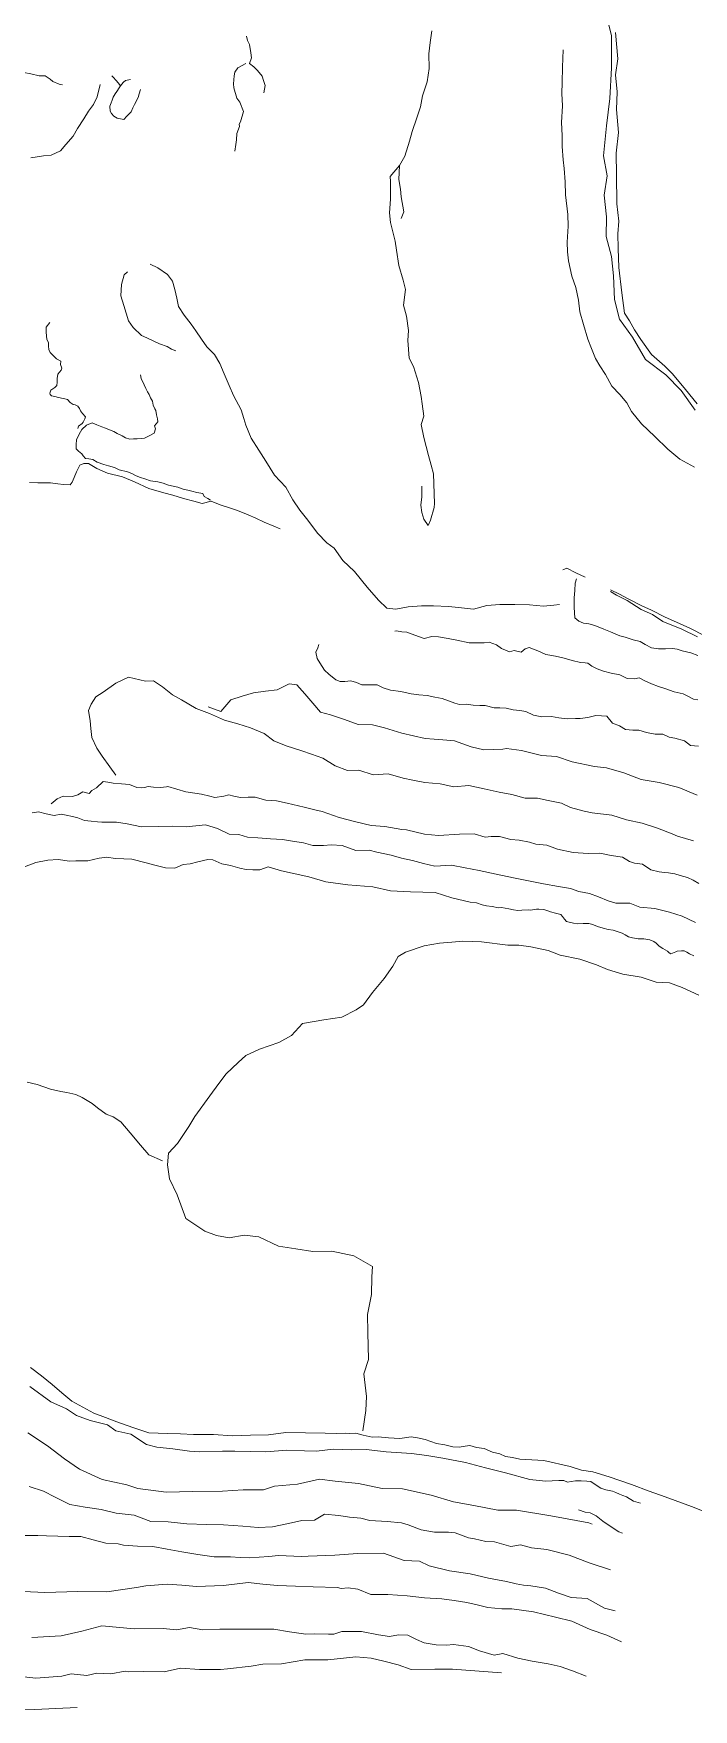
# Model space of a CAD drawing. Extents: x 683321 to 688873, y 7661944 to 7668387.
# Drawn here: x 686492.7 to 686686.6, y 7667450.1 to 7667942.6 of the extents above; entities that cross this region are included whole.
import ezdxf

# ---------------------------------------------------------------- set-up
doc = ezdxf.new("R2010")
doc.units = 0
doc.header["$MEASUREMENT"] = 0
doc.layers.add('01 CRESTA_Line', color=3, linetype='Continuous', lineweight=20)

msp = doc.modelspace()

# ---------------------------------------------------------------- linework, layer by layer
at = {"layer": '01 CRESTA_Line'}
for points in [[(686659.86, 7667952.42, 4320.82), (686662.44, 7667942.03, 4320.72), (686662.53, 7667932.45, 4319.88), (686662.04, 7667923.52, 4320.26), (686661.02, 7667915.43, 4320.31), (686660.11, 7667906.66, 4320.03), (686661.24, 7667900.76, 4319.93), (686660.29, 7667895.04, 4319.74), (686661.06, 7667888.67, 4319.66), (686660.89, 7667882.89, 4319.41), (686662.48, 7667877.09, 4319.04), (686663.04, 7667871.39, 4319.17), (686663.41, 7667864.37, 4319.17), (686664.86, 7667858.66, 4319.32), (686668.64, 7667853.36, 4319.83), (686672.47, 7667846.83, 4320.69), (686678.47, 7667842.25, 4319.86), (686682.92, 7667837.72, 4319.96), (686687.04, 7667831.91, 4319.35)], [(686560.37, 7667925.11, 4286.36), (686560.74, 7667927.26, 4286.46), (686560.31, 7667928.76, 4286.45), (686559.84, 7667930.03, 4286.78), (686558.54, 7667931.72, 4287.77), (686557.42, 7667932.74, 4288.38), (686556.15, 7667933.78, 4289.21), (686556.71, 7667935.42, 4289.58), (686556.55, 7667936.87, 4290.06), (686556.18, 7667939.32, 4290.16), (686555.53, 7667940.56, 4290.36), (686555.31, 7667941.79, 4290.46)], [(686609.76, 7667943.37, 4313.32), (686609.19, 7667939.92, 4312.73), (686608.88, 7667936.61, 4312.64), (686608.98, 7667932.31, 4312.11), (686608.38, 7667928.35, 4311.65), (686607, 7667924.27, 4311.65), (686606.37, 7667921.02, 4311.26), (686605.35, 7667917.78, 4311.24), (686603.95, 7667913.75, 4310.82), (686603.13, 7667910.95, 4310.66), (686601.77, 7667906.56, 4310.44), (686600.17, 7667903.8, 4310.44), (686597.51, 7667900.58, 4310.05), (686597.57, 7667899.06, 4310.25), (686597.53, 7667893.85, 4309.37), (686597.25, 7667889.86, 4309.07), (686597.57, 7667887.09, 4308.73), (686598.92, 7667881.54, 4308.36), (686599.32, 7667878.92, 4308.3), (686600.06, 7667874.38, 4307.53), (686601.25, 7667870.07, 4307.96), (686601.98, 7667867.39, 4307.44), (686601.37, 7667862.73, 4306.81), (686602.32, 7667859.53, 4307.08), (686602.82, 7667855.34, 4306.51), (686602.7, 7667852.34, 4305.98), (686603.02, 7667847.16, 4306.02), (686604.3, 7667844.71, 4306.75), (686605.77, 7667840.04, 4305.99), (686606.55, 7667835.89, 4305.37), (686606.85, 7667833.74, 4305.28), (686607.38, 7667830.14, 4304.53), (686606.62, 7667827.7, 4303.84), (686607.4, 7667823.84, 4303.79), (686608.09, 7667821.22, 4303.21), (686608.77, 7667818.62, 4302.95), (686609.52, 7667815.79, 4302.61), (686610.22, 7667813.24, 4302.45), (686610.45, 7667804.5, 4301.33), (686610.44, 7667803.3, 4301.21), (686609.32, 7667799.63, 4300.81), (686608.61, 7667797.97, 4300.49), (686607.39, 7667799.91, 4299.73), (686606.79, 7667801.82, 4299.93), (686606.5, 7667804, 4300.02), (686606.8, 7667806.42, 4300.13), (686606.79, 7667809.58, 4300.33)], [(686663.7, 7667942.83, 4322.5), (686664.31, 7667935.14, 4322.48), (686663.68, 7667930.4, 4322.46), (686664.12, 7667925.4, 4322.45), (686664, 7667920.26, 4322.44), (686664.55, 7667913.52, 4322.43), (686663.83, 7667907.37, 4322.42), (686664, 7667901.02, 4322.41), (686664.03, 7667892.52, 4322.4), (686664.68, 7667887.39, 4322.4), (686664.39, 7667883.7, 4322.39), (686664.44, 7667879.38, 4322.38), (686664.68, 7667873.79, 4322.38), (686665.54, 7667866.39, 4322.37), (686666.35, 7667860.36, 4322.36), (686667.74, 7667858.16, 4321.16), (686669.24, 7667855.46, 4321.46), (686671.11, 7667852.67, 4321.8), (686674.27, 7667848.27, 4322.35), (686678.12, 7667844.82, 4321.78), (686680.43, 7667842.62, 4321.72), (686684.27, 7667837.94, 4321.77), (686687.65, 7667833.79, 4321.37)], [(686648.26, 7667937.75, 4310.74), (686648.12, 7667932.65, 4310.47), (686648.04, 7667928.22, 4310.21), (686647.87, 7667924.98, 4310.02), (686648.08, 7667921.28, 4309.97), (686647.82, 7667916.4, 4309.9), (686648.04, 7667912.65, 4309.8), (686647.95, 7667909.36, 4309.72), (686648.3, 7667905.48, 4309.61), (686648.56, 7667902.92, 4309.54), (686648.92, 7667899.04, 4309.43), (686648.99, 7667895.19, 4309.34), (686649.63, 7667889.44, 4309.2), (686649.8, 7667885.99, 4309.17), (686649.48, 7667881.25, 4309.13), (686649.58, 7667878.42, 4309.15), (686649.85, 7667875.74, 4309.17), (686650.84, 7667871.31, 4309.22), (686652.03, 7667867.91, 4309.26), (686652.81, 7667864.24, 4309.33), (686653.19, 7667860.84, 4309.39), (686654.28, 7667857.05, 4309.47), (686655.55, 7667852.76, 4309.57), (686656.65, 7667850.02, 4309.62), (686657.77, 7667847.06, 4309.68), (686659.1, 7667844.88, 4309.71), (686660.73, 7667842.34, 4309.76), (686662.56, 7667838.91, 4309.81), (686664.98, 7667836.54, 4309.85), (686667.02, 7667834.01, 4309.89), (686668.35, 7667831.5, 4309.93), (686671.29, 7667827.84, 4309.94), (686675.18, 7667824.16, 4309.93), (686679.07, 7667820.48, 4310.02), (686682.58, 7667817.52, 4310.06), (686686.88, 7667815.17, 4310.13)], [(686501.21, 7667927.46, 4287.07), (686500.24, 7667927.72, 4287.24), (686498.38, 7667928.47, 4287.4), (686497.62, 7667929.18, 4287.5), (686496.18, 7667930.18, 4288.31), (686494.41, 7667930.18, 4288.37), (686491.96, 7667930.68, 4288.5), (686489.9, 7667931.15, 4288.44), (686488.03, 7667931.79, 4288.16), (686486.63, 7667932.26, 4287.8), (686484.94, 7667932.11, 4287.97), (686483.81, 7667931.81, 4287.94), (686482.82, 7667931.17, 4288.02), (686481.22, 7667930.57, 4288.11), (686480.02, 7667930.05, 4288.18), (686478.96, 7667929.34, 4288.38), (686478.33, 7667928.64, 4288.51), (686478.04, 7667927.77, 4288.69), (686477.92, 7667926.45, 4288.86), (686478.02, 7667925.23, 4288.98), (686477.81, 7667924.05, 4288.98)], [(686555.08, 7667933.74, 4289.14), (686552.73, 7667932.46, 4288.77), (686551.84, 7667931.17, 4288.07), (686551.66, 7667930.1, 4287.63), (686551.42, 7667927.8, 4287.74), (686551.57, 7667926.62, 4287.59), (686552.42, 7667923.56, 4287.33), (686553.33, 7667922.39, 4287.14), (686554.36, 7667919.64, 4287.12), (686553.54, 7667916.63, 4286.62), (686553.16, 7667915.91, 4286.53), (686553.18, 7667915.24, 4286.54), (686552.43, 7667913.23, 4286.46), (686552.31, 7667911.3, 4286.43), (686552.15, 7667909.98, 4286.36), (686551.85, 7667908.04, 4286.26)], [(686512.26, 7667927.61, 4286.01), (686511.45, 7667923.99, 4285.54), (686510.33, 7667921.72, 4285.76), (686508.85, 7667919.74, 4285.79), (686507.49, 7667917.5, 4285.63), (686505.6, 7667914.67, 4285.39), (686504.33, 7667912.45, 4285.34), (686502.17, 7667909.98, 4285.13), (686500.63, 7667908.12, 4285.29), (686497.9, 7667906.84, 4285.06), (686495.61, 7667906.59, 4284.7), (686491.97, 7667906.06, 4284.94)], [(686521.23, 7667929.08, 4286.55), (686519.75, 7667928.77, 4286.53), (686519.11, 7667928.27, 4286.58), (686518.57, 7667927.57, 4286.6), (686517.83, 7667926.63, 4286.33), (686517.19, 7667925.58, 4286), (686516.7, 7667924.84, 4285.84), (686516.11, 7667923.84, 4285.8), (686515.82, 7667923, 4285.87), (686515.53, 7667922.25, 4285.98), (686515.14, 7667921.21, 4286.13), (686515.25, 7667919.72, 4286.43), (686515.65, 7667919.08, 4286.87), (686516.3, 7667918.29, 4287.05), (686517.29, 7667917.65, 4287.09), (686519.23, 7667917.27, 4286.41), (686520.11, 7667918.32, 4286.17), (686521.39, 7667919.56, 4286.02), (686521.88, 7667920.76, 4286.08), (686522.37, 7667921.75, 4286), (686523.45, 7667923.74, 4286.46), (686523.79, 7667924.88, 4286.51), (686524.17, 7667926.12, 4286.5)], [(686515.73, 7667930.16, 4286.68), (686516.19, 7667929.6, 4286.83), (686516.88, 7667928.91, 4286.93), (686517.69, 7667928, 4286.81), (686518.15, 7667927.34, 4286.69)], [(686600.68, 7667888.19, 4308.95), (686601.52, 7667890.21, 4309.54), (686600.71, 7667894.6, 4309.6), (686600.53, 7667896.8, 4309.97), (686600, 7667899.64, 4310.32), (686600.17, 7667903.8, 4310.44)], [(686534.48, 7667849.29, 4284.22), (686533.25, 7667849.84, 4284.04), (686531.95, 7667850.63, 4284.07), (686529.69, 7667851.39, 4284.03), (686528.26, 7667852.06, 4283.83), (686526.04, 7667853.17, 4283.86), (686524.41, 7667853.81, 4283.97), (686522, 7667856.18, 4283.55), (686520.61, 7667858.17, 4283.12), (686519.26, 7667862.65, 4282.66), (686518.35, 7667865.5, 4282.19), (686518.55, 7667868.83, 4282.68), (686519.3, 7667871.64, 4282.76), (686520.37, 7667872.56, 4283.1)], [(686647.21, 7667774.79, 4299.04), (686645.53, 7667774.63, 4299.33), (686642.48, 7667774.31, 4299.33), (686638.39, 7667774.71, 4299.5), (686634.06, 7667774.79, 4299.45), (686629.73, 7667774.79, 4299.24), (686625.88, 7667774.47, 4299.31), (686621.95, 7667773.42, 4299.18), (686617.54, 7667773.91, 4298.92), (686614.58, 7667774.23, 4298.93), (686610.25, 7667774.39, 4298.2), (686606.72, 7667774.39, 4297.96), (686602.79, 7667774.07, 4297.87), (686599.1, 7667773.42, 4298.36), (686596.53, 7667773.75, 4297.76), (686594.05, 7667776.07, 4297.74), (686590.76, 7667779.92, 4297), (686586.99, 7667784.49, 4297.14), (686583.62, 7667787.7, 4296.89), (686581.06, 7667791.31, 4296.1), (686578.89, 7667792.91, 4296.15), (686576.17, 7667795.8, 4296.02), (686573.26, 7667799.61, 4295.58), (686570.94, 7667802.49, 4295.45), (686568.89, 7667805.51, 4295.19), (686566.82, 7667809.25, 4294.73), (686563.5, 7667812.85, 4294.49), (686560.93, 7667816.9, 4293.9), (686558.86, 7667820.17, 4293.73), (686556.63, 7667823.67, 4293.54), (686555.1, 7667827.54, 4293.01), (686554.47, 7667829.41, 4292.71), (686553.75, 7667832.04, 4292.38), (686551.48, 7667836.21, 4291.79), (686550.15, 7667839.14, 4291.38), (686548.73, 7667842.61, 4291.1), (686547.4, 7667845.63, 4290.86), (686545.83, 7667848.25, 4290.29), (686543.65, 7667850.48, 4289.67), (686542.09, 7667852.72, 4289.83), (686540.37, 7667855.18, 4289.7), (686539.04, 7667857.19, 4289.72), (686537.01, 7667859.81, 4289.13), (686535.29, 7667862.35, 4288.37), (686534.81, 7667864.83, 4288.16), (686534.18, 7667867.38, 4287.34), (686533.54, 7667869.77, 4287.04), (686532.06, 7667871.78, 4287.03), (686529.26, 7667873.69, 4286.56), (686527.01, 7667874.76, 4286.18)], [(686505.69, 7667826.47, 4279.32), (686505.96, 7667827.22, 4279.6), (686506.97, 7667828, 4279.82), (686507.29, 7667828.34, 4279.94), (686507.83, 7667829.32, 4280.3), (686507.94, 7667829.93, 4280.52), (686507.14, 7667830.91, 4280.45), (686506.55, 7667831.75, 4280.33), (686506.26, 7667832.35, 4280.35), (686505.72, 7667833.03, 4280.34), (686504.92, 7667833.51, 4280.25), (686504.35, 7667833.54, 4280.23), (686503.48, 7667834.13, 4280.28), (686502.68, 7667835.04, 4280.46), (686501.89, 7667835.25, 4280.31), (686501.42, 7667835.33, 4280.19), (686500.1, 7667835.64, 4280.06), (686498.96, 7667835.94, 4280.25), (686497.97, 7667836.13, 4280.07), (686497.57, 7667836.47, 4279.83), (686497.5, 7667836.89, 4279.66), (686497.76, 7667837.75, 4279.9), (686498.97, 7667838.57, 4280.11), (686499.6, 7667839.19, 4280.44), (686499.7, 7667840.16, 4280.59), (686499.63, 7667841.21, 4280.65), (686499.84, 7667842.48, 4280.53), (686500.84, 7667843.62, 4280.28), (686501.08, 7667844.21, 4280.1), (686500.69, 7667845.31, 4279.72), (686500.7, 7667846.28, 4279.75), (686499.51, 7667846.98, 4279.82), (686498.44, 7667848.11, 4279.74), (686497.65, 7667848.84, 4279.62), (686497.25, 7667849.69, 4279.66), (686497.1, 7667850.73, 4279.63), (686497.09, 7667851.74, 4279.69), (686496.66, 7667852.7, 4279.53), (686496.41, 7667854.84, 4279.57), (686496.43, 7667856.32, 4279.83), (686497.51, 7667857.69, 4279.87)], [(686524.11, 7667842.29, 4281.73), (686524.34, 7667841.19, 4281.76), (686525.2, 7667839.34, 4281.73), (686525.73, 7667838.24, 4281.9), (686526.23, 7667837.24, 4281.93), (686526.71, 7667836.51, 4281.92), (686527.12, 7667835.55, 4282.01), (686527.66, 7667834.53, 4282.1), (686527.89, 7667833.35, 4282.18), (686528.39, 7667832.29, 4282.26), (686528.63, 7667831.79, 4282.31), (686528.85, 7667830.51, 4282.69), (686529.15, 7667829.34, 4283.21), (686529.28, 7667828.51, 4283.51), (686528.21, 7667827.28, 4283.9), (686528.52, 7667826.41, 4283.86), (686528.18, 7667825.14, 4284.34), (686526.93, 7667824.44, 4284.51), (686525.27, 7667823.66, 4284.41), (686524.44, 7667823.6, 4284.22), (686523.21, 7667823.45, 4283.74), (686522.04, 7667823.52, 4283.44), (686521.02, 7667823.4, 4282.85), (686519.69, 7667823.77, 4282.57), (686518.75, 7667824.33, 4282.37), (686517.31, 7667825.05, 4282.18), (686516.32, 7667825.65, 4281.97), (686515.01, 7667826.14, 4281.82), (686513.82, 7667826.64, 4281.62), (686512.77, 7667827.03, 4281.43), (686511.31, 7667827.63, 4281.09), (686509.91, 7667828.16, 4280.87), (686508.25, 7667827.47, 4279.98), (686506.91, 7667826.21, 4279.67), (686506.14, 7667824.83, 4279.69), (686505.33, 7667823.22, 4279.9), (686505.23, 7667821.78, 4279.83), (686505.29, 7667820.51, 4279.7), (686505.95, 7667819.85, 4280.03), (686506.89, 7667819.05, 4280.85), (686507.33, 7667818.49, 4281.41), (686507.94, 7667817.67, 4281.73), (686508.93, 7667817.65, 4281.95), (686510.18, 7667817.44, 4282.15), (686511.42, 7667816.62, 4282.4), (686513.35, 7667815.97, 4282.45), (686514.71, 7667815.59, 4282.74), (686516.51, 7667815.02, 4282.98), (686517.86, 7667814.4, 4283.22), (686520.37, 7667813.83, 4283.37), (686521.59, 7667813.28, 4283.66), (686522.89, 7667812.6, 4283.99), (686524.13, 7667812.11, 4284.14), (686525.4, 7667811.73, 4284.19), (686527.11, 7667811.13, 4284.48), (686529.22, 7667810.86, 4284.57), (686530.82, 7667810.43, 4284.85), (686532.37, 7667809.84, 4285.05), (686535.06, 7667809.29, 4285.56), (686536.67, 7667808.71, 4285.65), (686538.01, 7667808.41, 4285.72), (686539.22, 7667808.1, 4286.08), (686540.71, 7667807.71, 4286.3), (686542.43, 7667807.46, 4286.02), (686542.87, 7667806.53, 4286.62), (686543.91, 7667805.94, 4286.99), (686544.72, 7667805.41, 4287.28)], [(686491.53, 7667810.65, 4276.47), (686494.03, 7667810.56, 4276.83), (686496.03, 7667810.56, 4277.18), (686497.74, 7667810.56, 4277.29), (686499.83, 7667810.24, 4277.21), (686501.51, 7667810.02, 4277.13), (686503.48, 7667809.99, 4277.18), (686504.08, 7667810.75, 4277.74), (686504.69, 7667812.14, 4278.4), (686505.32, 7667813.76, 4279.15), (686506.29, 7667815.79, 4280.44), (686507.46, 7667816.24, 4281.29), (686508.91, 7667816.24, 4281.84), (686511.35, 7667814.75, 4282.03), (686514.47, 7667813.35, 4282.57), (686518.86, 7667812.28, 4283.22), (686522.35, 7667810.84, 4283.69), (686526.62, 7667808.89, 4284.25), (686530.96, 7667807.58, 4284.82), (686533.66, 7667806.89, 4285.32), (686536.75, 7667805.91, 4285.58), (686539.81, 7667805.13, 4285.87), (686542.26, 7667804.47, 4286.42), (686544.88, 7667805.12, 4287.32), (686547.57, 7667804.08, 4287.44), (686550.3, 7667803.22, 4287.85), (686552.66, 7667802.41, 4288.09), (686555.73, 7667801.1, 4288.73), (686557.99, 7667800.13, 4289.13), (686560.42, 7667799.03, 4289.33), (686563.26, 7667797.81, 4289.57), (686565.12, 7667797, 4290.91)], [(686654.8, 7667782.88, 4301.96), (686652.03, 7667784.06, 4302.41), (686649.32, 7667785.45, 4301.57), (686648.24, 7667784.95, 4301.35)], [(686652.23, 7667782.33, 4302.12), (686651.81, 7667781.05, 4302.1), (686651.69, 7667778.89, 4302.07), (686651.57, 7667776.75, 4301.59), (686651.5, 7667773.88, 4301.48), (686651.74, 7667770.85, 4301.47), (686652.91, 7667769.89, 4300.84), (686654.3, 7667769.29, 4300.3), (686655.83, 7667769.12, 4300.4), (686657.63, 7667768.59, 4300.39), (686660.19, 7667767.6, 4300.49), (686662.23, 7667766.76, 4300.47), (686664.95, 7667765.56, 4300.54), (686666.48, 7667765.25, 4300.34), (686668.89, 7667764.41, 4300.49), (686670.89, 7667763.89, 4300.33), (686672.4, 7667763.07, 4300.32), (686674.25, 7667762.08, 4300.43), (686676.25, 7667761.75, 4299.92), (686678.34, 7667761.77, 4299.94), (686680.4, 7667761.89, 4299.86), (686681.75, 7667761.68, 4300.07), (686683.29, 7667761.14, 4300.03), (686685.83, 7667760.59, 4300.04), (686687.85, 7667759.79, 4299.98)], [(686662.21, 7667778.67, 4302.06), (686663.98, 7667777.52, 4302.27), (686667.1, 7667775.96, 4302.26), (686671.19, 7667773.36, 4302.33), (686674.49, 7667771.86, 4302.34), (686677.55, 7667769.83, 4302.29), (686683.13, 7667767.56, 4302.09), (686687.7, 7667765.33, 4302.1)], [(686689.7, 7667765.68, 4302), (686685.68, 7667767.73, 4302.07), (686682.45, 7667769.21, 4302.23), (686678.29, 7667771.11, 4302.33), (686674.2, 7667773.13, 4302.35), (686671.42, 7667774.38, 4302.34), (686667.43, 7667776.45, 4302.15), (686664.87, 7667777.85, 4302.2), (686662.23, 7667779.12, 4302.07)], [(686598.85, 7667766.96, 4296.63), (686599.37, 7667767.02, 4296.56), (686600.93, 7667766.78, 4296.31), (686602.37, 7667766.71, 4296.4), (686604.72, 7667765.79, 4296.41), (686607.44, 7667764.86, 4296.21), (686609.71, 7667765.44, 4296.39), (686611.72, 7667765.3, 4296.38), (686614.51, 7667764.86, 4296.2), (686617.01, 7667764.37, 4296.09), (686620.67, 7667763.53, 4296.23), (686622.82, 7667763.57, 4296.22), (686625.11, 7667763.54, 4296.46), (686626.54, 7667763.78, 4296.7), (686628.68, 7667762.93, 4296.53), (686630.19, 7667761.89, 4296.41), (686632.53, 7667760.89, 4296.33), (686633.92, 7667761.25, 4296.11), (686635.98, 7667760.81, 4295.97), (686637.16, 7667761.76, 4295.87), (686638.31, 7667762.14, 4295.83), (686640.82, 7667761.17, 4295.61), (686643.22, 7667760.12, 4295.39), (686646.05, 7667759.61, 4294.92), (686648.63, 7667759.02, 4294.67), (686650.93, 7667758.34, 4294.23), (686653.37, 7667757.73, 4294.03), (686654.76, 7667757.7, 4293.75), (686655.5, 7667757.59, 4293.7), (686656.68, 7667756.72, 4293.43), (686658.24, 7667755.92, 4293.42), (686660.1, 7667755.18, 4293.13), (686662.4, 7667754.67, 4292.93), (686664.9, 7667754.1, 4292.71), (686667.05, 7667753.05, 4292.31), (686669.23, 7667752.95, 4291.98), (686670.66, 7667753.24, 4291.7), (686672.28, 7667752.41, 4291.65), (686674.19, 7667751.53, 4291.42), (686676.31, 7667750.74, 4291.43), (686678.4, 7667750.05, 4291.14), (686680.93, 7667749.13, 4291.04), (686683.5, 7667748.54, 4290.82), (686684.93, 7667747.87, 4290.79), (686686.56, 7667747.01, 4290.69), (686687.85, 7667746.75, 4290.56)], [(686688.07, 7667733.17, 4280.69), (686685.7, 7667733.36, 4280.47), (686683.89, 7667734.74, 4280.73), (686681.13, 7667735.52, 4280.63), (686679.46, 7667735.8, 4280.5), (686677.6, 7667736.68, 4280.74), (686675.31, 7667736.72, 4280.83), (686672.78, 7667737.19, 4280.73), (686670.56, 7667737.88, 4280.71), (686668.73, 7667737.91, 4280.31), (686666.6, 7667738.12, 4280.72), (686664.87, 7667739.19, 4280.26), (686662.78, 7667739.89, 4280.74), (686661.08, 7667741.95, 4281.06), (686659.55, 7667742.07, 4280.95), (686657.9, 7667742.2, 4280.8), (686655.54, 7667741.59, 4280.69), (686653.28, 7667741.34, 4280.66), (686651.9, 7667741.31, 4280.23), (686649.46, 7667741.25, 4280.41), (686647.05, 7667741.49, 4280.42), (686644.89, 7667741.92, 4280.19), (686641.99, 7667741.79, 4280.21), (686639.6, 7667742.33, 4280.16), (686637.3, 7667743.39, 4280.2), (686635.53, 7667743.68, 4280.31), (686633.57, 7667743.88, 4280.26), (686631.58, 7667744.36, 4280.22), (686629.69, 7667744.44, 4280.3), (686628.01, 7667744.41, 4280.45), (686625.34, 7667745.09, 4280.12), (686623.86, 7667745.14, 4280.07), (686621.88, 7667745.2, 4280.38), (686619.88, 7667745.49, 4280.33), (686617.82, 7667745.45, 4280.23), (686616.48, 7667745.85, 4280.21), (686612.79, 7667747.16, 4280.5), (686610.63, 7667747.59, 4280.48), (686608.35, 7667748.02, 4280.54), (686605.93, 7667748.25, 4280.37), (686603.66, 7667748.52, 4280.74), (686600.6, 7667749.23, 4280.75), (686597.6, 7667749.68, 4280.66), (686595.39, 7667750.32, 4280.87), (686593.64, 7667751.2, 4280.88), (686591.08, 7667751.24, 4280.77), (686589.14, 7667751.21, 4280.99), (686587.62, 7667751.87, 4280.94), (686585.96, 7667752.33, 4280.75), (686584.18, 7667752.21, 4281.1), (686582.81, 7667752.18, 4281.06), (686581.49, 7667752.71, 4280.82), (686579.44, 7667754.3, 4281.04), (686578.2, 7667755.5, 4281.04), (686576.85, 7667757.69, 4280.94), (686575.99, 7667758.98, 4281.42), (686575.62, 7667760.82, 4281.74), (686576.25, 7667762.07, 4282.04), (686576.49, 7667763.01, 4281.94)], [(686686.61, 7667705.37, 4260.37), (686681.92, 7667706.71, 4260.31), (686680.29, 7667707.46, 4260.33), (686675.99, 7667709.04, 4260.28), (686671.45, 7667710.52, 4260.22), (686666.94, 7667711.54, 4260.27), (686662.61, 7667712.88, 4260.27), (686656.76, 7667713.58, 4260.31), (686654.47, 7667714.12, 4260.27), (686650.49, 7667715.13, 4260.26), (686647.78, 7667716.41, 4260.26), (686643.85, 7667717.21, 4260.28), (686640.77, 7667717.86, 4260.34), (686637.15, 7667717.93, 4260.4), (686633.18, 7667719.02, 4260.34), (686629.46, 7667719.62, 4260.25), (686625.08, 7667720.61, 4260.2), (686620.56, 7667721.66, 4260.15), (686616.21, 7667721.26, 4260.15), (686612.2, 7667722.08, 4260.19), (686607.67, 7667722.47, 4260.21), (686604.17, 7667723.14, 4260.21), (686601.27, 7667723.75, 4260.23), (686596.9, 7667725.02, 4260.24), (686592.48, 7667724.75, 4260.28), (686588.26, 7667726.14, 4260.29), (686584.99, 7667726.07, 4260.28), (686581.36, 7667727.38, 4260.24), (686577.73, 7667729.64, 4260.28), (686574.41, 7667730.83, 4260.36), (686571.55, 7667731.85, 4260.42), (686566.88, 7667733.24, 4260.49), (686563.29, 7667734.78, 4260.56), (686560.44, 7667736.92, 4260.66), (686556.47, 7667738.52, 4260.83), (686552.73, 7667739.74, 4260.98), (686548.77, 7667740.79, 4262.09), (686544.38, 7667742.79, 4262.14), (686540.48, 7667744.27, 4260.43), (686536.14, 7667746.77, 4260.04), (686533.56, 7667748.24, 4259.87), (686530.62, 7667750.61, 4259.81), (686527.96, 7667752.37, 4259.78), (686525.63, 7667752.32, 4258.09), (686520.59, 7667753.48, 4255.04), (686516.94, 7667751.67, 4254.41), (686513.17, 7667749.08, 4254.04), (686511.02, 7667747.65, 4253.69), (686509.65, 7667745.53, 4253.3), (686508.85, 7667743.64, 4252.9), (686509.4, 7667740.66, 4252.99), (686509.59, 7667738.38, 4252.63), (686509.87, 7667735.77, 4252.79), (686511.33, 7667732.6, 4252.73), (686512.87, 7667730.23, 4252.23), (686515.14, 7667727.07, 4252.59), (686516.85, 7667724.67, 4251.84)], [(686543.99, 7667744.73, 4262.96), (686547.69, 7667743.37, 4264.26), (686550.63, 7667746.84, 4265.45), (686554, 7667747.87, 4266.71), (686557.38, 7667748.89, 4268.73), (686560.81, 7667749.31, 4271.25), (686564.24, 7667749.73, 4273.5), (686567.81, 7667751.47, 4272.77), (686570.11, 7667751.17, 4272.8), (686572.43, 7667748.51, 4271.17), (686574.74, 7667745.85, 4270.7), (686577.06, 7667743.19, 4270.7), (686579.99, 7667742.41, 4270.54), (686584.08, 7667740.98, 4270.48), (686588.04, 7667739.57, 4270.45), (686592.29, 7667739.42, 4270.49), (686595.78, 7667738.54, 4270.51), (686598.36, 7667737.79, 4270.54), (686600.93, 7667737.04, 4270.51), (686604.34, 7667736.23, 4270.47), (686607.75, 7667735.41, 4270.5), (686610.36, 7667735.24, 4270.5), (686612.97, 7667735.07, 4270.48), (686616.41, 7667734.7, 4270.45), (686618.82, 7667733.82, 4270.48), (686621.22, 7667732.94, 4270.5), (686624.99, 7667732.07, 4270.52), (686627.8, 7667732.17, 4270.45), (686630.61, 7667732.28, 4270.41), (686631.66, 7667732.5, 4270.39), (686636.07, 7667731.86, 4270.33), (686641.89, 7667730.47, 4270.29), (686646.3, 7667730.1, 4270.3), (686650.98, 7667728.56, 4270.31), (686657.5, 7667727.2, 4270.27), (686661.02, 7667726.78, 4270.24), (686666.12, 7667725.35, 4270.27), (686671.2, 7667723.37, 4270.26), (686676.51, 7667722.53, 4270.21), (686682.23, 7667721, 4270.22), (686687.66, 7667718.77, 4270.24)], [(686688.1, 7667692.87, 4250), (686686.51, 7667693.83, 4250.01), (686684.8, 7667694.57, 4250.06), (686682.7, 7667695.21, 4250.19), (686681.09, 7667695.68, 4250.29), (686679.26, 7667695.96, 4250.3), (686678.07, 7667696.06, 4250.29), (686676.46, 7667696.3, 4250.22), (686674.04, 7667696.85, 4250.2), (686671.61, 7667698.53, 4250.15), (686669.2, 7667698.76, 4250.19), (686667.79, 7667699.25, 4250.19), (686665.68, 7667700.58, 4250.21), (686662.4, 7667701.01, 4250.27), (686659.02, 7667701.71, 4250.31), (686655.66, 7667701.65, 4250.3), (686651.18, 7667701.9, 4250.36), (686646.67, 7667702.88, 4250.35), (686643.5, 7667704.04, 4250.41), (686640.24, 7667704.35, 4250.3), (686638.4, 7667704.97, 4250.32), (686635.4, 7667705.55, 4250.33), (686632.92, 7667705.71, 4250.34), (686629.57, 7667706.68, 4250.38), (686627.16, 7667706.65, 4250.38), (686625.38, 7667706.47, 4250.37), (686622.12, 7667707.41, 4250.28), (686617.88, 7667707.29, 4250.25), (686611.69, 7667706.91, 4250.33), (686607.58, 7667707.34, 4250.3), (686602.24, 7667708.64, 4250.25), (686600.94, 7667708.67, 4250.24), (686595.94, 7667709.6, 4250.2), (686591.93, 7667709.86, 4250.21), (686587.41, 7667710.96, 4250.28), (686582.47, 7667712.17, 4250.3), (686577.54, 7667713.96, 4250.28), (686575.35, 7667714.49, 4250.3), (686572.19, 7667715.26, 4250.3), (686567.26, 7667716.47, 4250.27), (686564.07, 7667717.1, 4250.26), (686560.93, 7667717.29, 4250.26), (686557.8, 7667718.2, 4250.28), (686555.73, 7667718.24, 4250.3), (686553.5, 7667718.08, 4250.34), (686551.53, 7667718.47, 4250.37), (686550.04, 7667718.89, 4250.38), (686548.66, 7667718.5, 4250.38), (686545.93, 7667718.14, 4250.42), (686544.54, 7667718.47, 4250.44), (686542.08, 7667719.11, 4250.5), (686537.46, 7667719.77, 4250.54), (686532.14, 7667721.31, 4250.65), (686531.81, 7667721.19, 4250.67), (686530.03, 7667721.06, 4250.77), (686527.92, 7667721.12, 4250.93), (686526.39, 7667721.31, 4250.99), (686525.34, 7667721.05, 4251.02), (686524.36, 7667720.96, 4251.06), (686523.03, 7667721.03, 4251.08), (686520.93, 7667721.93, 4251.13), (686518.55, 7667722.09, 4252), (686516.08, 7667722.32, 4251.34), (686514.52, 7667722.64, 4250.62), (686513.14, 7667722.84, 4249.96), (686511.26, 7667720.91, 4249.33), (686509.82, 7667720.17, 4248.73), (686509.09, 7667719.26, 4248.34), (686507.23, 7667719.74, 4247.71), (686505.77, 7667718.92, 4247.23), (686504.13, 7667718.43, 4246.71), (686501.38, 7667718.53, 4246.06), (686499.64, 7667717.72, 4245.85), (686497.87, 7667716.24, 4245.32)], [(686687.12, 7667681.36, 4240.53), (686683.22, 7667683.18, 4240.48), (686679.48, 7667684.42, 4240.6), (686675.23, 7667685.51, 4240.53), (686670.84, 7667685.85, 4240.59), (686667.86, 7667687.08, 4240.62), (686663.74, 7667687.07, 4240.4), (686661.46, 7667687.69, 4240.38), (686658.65, 7667688.92, 4240.39), (686655.99, 7667689.86, 4240.38), (686652.88, 7667690.51, 4240.35), (686650.4, 7667691.4, 4240.34), (686646.89, 7667691.9, 4240.32), (686642.48, 7667692.76, 4240.31), (686638.08, 7667693.62, 4240.27), (686633.67, 7667694.47, 4240.29), (686628.64, 7667695.56, 4240.32), (686623.61, 7667696.64, 4240.34), (686619.54, 7667697.42, 4240.33), (686615.47, 7667698.19, 4240.33), (686610.63, 7667697.92, 4240.36), (686607.22, 7667698.75, 4240.39), (686604.03, 7667699.62, 4240.39), (686600.76, 7667700.29, 4240.37), (686597.77, 7667701.11, 4240.31), (686593.56, 7667702.05, 4240.27), (686591.29, 7667702.58, 4240.24), (686587.44, 7667702.57, 4240.16), (686583.41, 7667703.99, 4240.08), (686580.16, 7667704.14, 4240.09), (686577.88, 7667703.98, 4240.1), (686574.72, 7667704.01, 4240.08), (686572.02, 7667704.73, 4240.1), (686568.83, 7667705.24, 4240.12), (686565.87, 7667705.76, 4240.14), (686562.29, 7667705.93, 4240.17), (686558.62, 7667706.25, 4240.18), (686555.61, 7667706.45, 4240.17), (686553.05, 7667707.19, 4240.18), (686550.16, 7667707.28, 4240.18), (686546.76, 7667708.98, 4240.21), (686543.2, 7667710.02, 4240.24), (686537.6, 7667709.5, 4240.16), (686533.51, 7667709.7, 4240.16), (686529.37, 7667709.61, 4240.19), (686524.48, 7667709.45, 4240.1), (686520.24, 7667710.4, 4240.08), (686517.07, 7667710.83, 4240.22), (686512.75, 7667710.87, 4240.37), (686511.53, 7667710.95, 4240.38), (686509.64, 7667711.13, 4240.23), (686507.74, 7667711.31, 4240.24), (686505.75, 7667712.12, 4240.3), (686504.13, 7667712.51, 4240.28), (686502.32, 7667712.91, 4240.42), (686500.86, 7667713.16, 4240.38), (686498.78, 7667712.81, 4240.21), (686496.43, 7667713.3, 4240.11), (686494.18, 7667713.9, 4240.15), (686492.36, 7667713.61, 4239.96)], [(686686.71, 7667671.61, 4229.55), (686685.4, 7667672.13, 4229.86), (686684.62, 7667672.67, 4229.83), (686683.84, 7667673.03, 4229.63), (686683.03, 7667673.05, 4229.53), (686681.81, 7667672.92, 4229.62), (686681.37, 7667672.79, 4229.57), (686679.9, 7667672.13, 4229.68), (686679.41, 7667672.43, 4229.46), (686678.9, 7667672.9, 4229.49), (686677.57, 7667673.69, 4229.71), (686676.47, 7667674.39, 4229.85), (686675.57, 7667675.25, 4229.97), (686674.92, 7667675.82, 4229.95), (686673.73, 7667676.27, 4229.83), (686671.95, 7667676.52, 4229.52), (686670.34, 7667676.61, 4229.95), (686668.69, 7667676.88, 4230), (686667.44, 7667677.2, 4230.02), (686666.55, 7667677.73, 4230), (686665.65, 7667678.25, 4230.03), (686664.49, 7667678.67, 4230.07), (686662.94, 7667679.09, 4230.05), (686661.55, 7667679.32, 4229.95), (686660.07, 7667679.68, 4229.92), (686658.41, 7667680.2, 4229.95), (686657.2, 7667680.67, 4230.07), (686656.62, 7667680.88, 4230.12), (686655.82, 7667681.08, 4230.04), (686654.21, 7667681.04, 4230.14), (686652.39, 7667681, 4230.25), (686651.28, 7667681.15, 4229.94), (686649.23, 7667681.67, 4230.2), (686648.72, 7667682.37, 4230.21), (686648.05, 7667683.16, 4230.25), (686647.57, 7667683.7, 4230.17), (686646.06, 7667684.08, 4230.21), (686644.59, 7667684.46, 4230.31), (686643.81, 7667684.83, 4230.29), (686642.62, 7667685.14, 4230.38), (686641.14, 7667685.32, 4230.5), (686640.48, 7667685.26, 4230.46), (686638.69, 7667685.01, 4230.46), (686638.16, 7667685.06, 4230.41), (686636.12, 7667684.95, 4230.45), (686634.97, 7667684.89, 4230.38), (686633.68, 7667685.04, 4230.44), (686632.35, 7667685.34, 4230.47), (686630.13, 7667685.76, 4230.52), (686629.26, 7667685.63, 4230.14), (686627.42, 7667686.08, 4230.46), (686625.74, 7667686.28, 4230.6), (686624.53, 7667686.55, 4230.38), (686622.85, 7667687.13, 4230.48), (686620.99, 7667687.32, 4230.27), (686615.56, 7667688.6, 4230.46), (686610.66, 7667690.14, 4230.43), (686603.42, 7667690.4, 4230.36), (686597.55, 7667690.66, 4230.32), (686592.38, 7667691.8, 4230.27), (686585, 7667692.48, 4230.36), (686578.54, 7667693.28, 4230.39), (686573.59, 7667694.74, 4230.46), (686568.69, 7667695.84, 4230.49), (686565.57, 7667696.51, 4230.52), (686563.58, 7667697.14, 4230.55), (686561.68, 7667697.68, 4230.58), (686559.22, 7667696.84, 4230.56), (686557.09, 7667696.85, 4230.57), (686555.14, 7667696.92, 4230.58), (686553.31, 7667697.35, 4230.61), (686550.53, 7667698.08, 4230.62), (686548.07, 7667698.6, 4230.61), (686545.41, 7667699.77, 4230.62), (686543.9, 7667699.87, 4230.61), (686540.96, 7667699.19, 4230.56), (686538.72, 7667698.65, 4230.51), (686536.71, 7667698.37, 4230.44), (686534.23, 7667697.34, 4230.41), (686531.46, 7667697.47, 4230.39), (686528.37, 7667698.23, 4230.39), (686525.78, 7667698.86, 4230.35), (686521.61, 7667699.97, 4230.36), (686519.29, 7667700.12, 4230.35), (686516.71, 7667700.16, 4230.32), (686514.26, 7667700.52, 4230.29), (686512, 7667700.27, 4230.27), (686508.69, 7667699.52, 4230.23), (686505.18, 7667699.44, 4230.19), (686503.24, 7667699.36, 4230.16), (686500, 7667699.89, 4230.19), (686496.9, 7667699.68, 4230.33), (686493.39, 7667699.04, 4230.43), (686490.05, 7667697.7, 4230.44)], [(686688.09, 7667659.98, 4220.18), (686683.29, 7667662.25, 4220.13), (686679.56, 7667663.6, 4220.01), (686675.63, 7667663.8, 4219.98), (686671.17, 7667665.31, 4220.03), (686665.81, 7667666.14, 4220.07), (686661.33, 7667667.52, 4220.1), (686658.05, 7667668.88, 4220.13), (686653.23, 7667670.64, 4220.05), (686647.45, 7667671.72, 4219.94), (686643.88, 7667673.1, 4220), (686638.76, 7667674.18, 4219.95), (686635.3, 7667674.69, 4220.03), (686632.01, 7667674.71, 4220), (686624.3, 7667675.7, 4220.01), (686618.81, 7667675.89, 4220.13), (686615.57, 7667675.54, 4220.12), (686611.93, 7667675.33, 4220.18), (686607.49, 7667674.51, 4220.2), (686601.96, 7667672.61, 4220.22), (686599.83, 7667671.37, 4220.22), (686598.29, 7667668.49, 4220.28), (686595.67, 7667664.87, 4220.16), (686592.29, 7667660.79, 4220.11), (686589.64, 7667657.19, 4220.2), (686587.51, 7667655.67, 4220.24), (686583.31, 7667653.56, 4220.29), (686578, 7667652.75, 4220.31), (686571.77, 7667651.66, 4220.56), (686568.48, 7667648.21, 4220.58), (686564.76, 7667646.14, 4220.52), (686559.12, 7667644.17, 4220.46), (686555.04, 7667642.25, 4220.45), (686552.86, 7667640.25, 4220.44), (686549.32, 7667636.9, 4220.4), (686547.15, 7667634.09, 4220.38), (686544.53, 7667630.46, 4220.34), (686540.11, 7667624.39, 4220.26), (686538.3, 7667621.42, 4220.24), (686534.98, 7667616.47, 4220.26), (686532.37, 7667613.64, 4220.24), (686532.1, 7667610.21, 4219.89), (686532.65, 7667606.08, 4216.89), (686534.91, 7667601.3, 4214.94), (686537.41, 7667594.36, 4214.43), (686543.07, 7667590.69, 4213.58), (686546.48, 7667589.38, 4213.47), (686550.21, 7667588.76, 4213.55), (686554.6, 7667589.52, 4213.35), (686558.94, 7667588.99, 4212.59), (686564.67, 7667586.31, 4212.28), (686569.75, 7667585.45, 4212.32), (686574.76, 7667584.67, 4211.82), (686580.35, 7667584.83, 4211.95), (686586.81, 7667583.44, 4211.69), (686592.27, 7667580.26, 4211.98), (686592.13, 7667577.22, 4211.53), (686591.97, 7667572.05, 4211.68), (686590.78, 7667566.22, 4211.71), (686590.95, 7667560.93, 4211.44), (686591.1, 7667553, 4211.19), (686589.79, 7667548.79, 4211.39), (686590.48, 7667542.11, 4211.69), (686590.34, 7667537.94, 4211.86), (686589.45, 7667531.97, 4212.15)], [(686530.62, 7667611.31, 4220.24), (686526.58, 7667613.09, 4220.16), (686524.18, 7667615.9, 4220.16), (686521.08, 7667619.58, 4220.19), (686518.39, 7667622.76, 4220.24), (686516.12, 7667624.23, 4220.27), (686514.03, 7667625.06, 4220.26), (686511.49, 7667626.89, 4220.26), (686509.91, 7667628.14, 4220.26), (686507.02, 7667629.9, 4220.24), (686505.14, 7667630.78, 4220.22), (686502.52, 7667631.37, 4220.2), (686500.72, 7667631.75, 4220.18), (686497.66, 7667632.38, 4220.14), (686493.75, 7667633.75, 4220.18), (686490.82, 7667634.42, 4220.18)], [(686491.88, 7667550.65, 4212.92), (686495.02, 7667548.14, 4212.96), (686498.16, 7667545.62, 4213), (686501.08, 7667543.19, 4212.91), (686503.99, 7667540.76, 4212.82), (686507.23, 7667538.95, 4212.68), (686510.46, 7667537.15, 4212.54), (686513.84, 7667535.89, 4212.49), (686517.22, 7667534.62, 4212.43), (686521.91, 7667533.02, 4212.79), (686526.6, 7667531.43, 4213.14), (686532.09, 7667531.22, 4211.91), (686535.9, 7667531.08, 4212.02), (686539.7, 7667530.94, 4212.14), (686545.62, 7667530.94, 4212.93), (686551.21, 7667530.51, 4212.81), (686556.48, 7667530.69, 4212.73), (686561.75, 7667530.87, 4212.65), (686566.84, 7667531.54, 4212.32), (686572.59, 7667531.44, 4212.55), (686578.35, 7667531.34, 4212.78), (686581.71, 7667531.23, 4212.36), (686584.36, 7667531.31, 4213.29), (686585.46, 7667531.19, 4213.59), (686587.43, 7667531.3, 4213.22), (686589.58, 7667530.71, 4212.71), (686592.23, 7667530.18, 4212.2), (686593.98, 7667530.27, 4212.52), (686596.96, 7667529.95, 4212.51), (686600.3, 7667529.73, 4212.62), (686603.63, 7667530.24, 4212.77), (686605.52, 7667529.98, 4213.12), (686607.79, 7667529.46, 4213.03), (686611.07, 7667528.31, 4212.63), (686613.56, 7667527.93, 4212.63), (686615.87, 7667527.32, 4212.62), (686617.73, 7667527.19, 4212.58), (686619.5, 7667527.5, 4212.62), (686620.87, 7667527.74, 4212.97), (686622.8, 7667527.12, 4213.26), (686625.13, 7667526.86, 4213.7), (686627.53, 7667525.74, 4213.45), (686629.73, 7667525.25, 4213.36), (686631.34, 7667524.49, 4213.7), (686633.42, 7667524.16, 4213.58), (686635.59, 7667523.64, 4213.44), (686642.58, 7667523.31, 4212.53), (686650.32, 7667521.48, 4213.36), (686653.65, 7667520.46, 4212.94), (686656.99, 7667519.94, 4212.86), (686661.77, 7667518.48, 4212.23), (686668.39, 7667516.21, 4212.8), (686673.51, 7667514.27, 4211.88), (686678.24, 7667512.65, 4211.8), (686685.98, 7667509.78, 4211.83), (686691.71, 7667507.55, 4212.2)], [(686491.62, 7667545, 4210.41), (686497.84, 7667540.5, 4210.38), (686502.41, 7667538.5, 4210.36), (686505.34, 7667536.5, 4210.33), (686509.37, 7667535, 4210.39), (686514.41, 7667533.75, 4210.33), (686516.91, 7667532, 4210.34), (686521.28, 7667531, 4210.32), (686525.91, 7667528, 4210.24), (686528.91, 7667527.25, 4210.17), (686533.66, 7667526.75, 4210.18), (686538.53, 7667526, 4210.19), (686541.51, 7667525.84, 4209.91), (686548.27, 7667525.99, 4210.23), (686551.81, 7667526.08, 4210.23), (686556.39, 7667525.9, 4210.24), (686560.91, 7667525.8, 4210.25), (686567.17, 7667526.3, 4210.26), (686572.28, 7667526.17, 4210.26), (686575.85, 7667526.08, 4210.25), (686580.73, 7667526.61, 4210.16), (686586.21, 7667526.44, 4210.07), (686590.42, 7667526.48, 4209.89), (686596.29, 7667525.8, 4209.89), (686603.7, 7667525.35, 4209.84), (686608.22, 7667524.73, 4209.84), (686612.93, 7667523.94, 4209.83), (686619.57, 7667522.66, 4209.88), (686625.5, 7667521.16, 4209.94), (686631.34, 7667519.62, 4209.88), (686638.52, 7667517.71, 4209.85), (686643.07, 7667517.26, 4209.84), (686646.97, 7667517.37, 4210), (686648.49, 7667517.41, 4210), (686649.57, 7667516.97, 4210), (686650.68, 7667517.08, 4210), (686651.94, 7667517.27, 4210), (686653.53, 7667517.3, 4210), (686655.2, 7667517.26, 4210), (686656.37, 7667517.08, 4210), (686657.41, 7667516.46, 4210), (686659.36, 7667515.15, 4210), (686660.85, 7667514.7, 4210), (686662.74, 7667514.3, 4210), (686663.77, 7667513.89, 4210), (686664.8, 7667513.37, 4210), (686665.78, 7667512.99, 4210), (686666.91, 7667512.57, 4210), (686668.99, 7667511.37, 4210), (686671.02, 7667510.75, 4210)], [(686491.02, 7667531.4, 4200.08), (686496.82, 7667527.57, 4200.03), (686501.8, 7667523.74, 4199.95), (686506.26, 7667520.7, 4199.88), (686512.93, 7667517.72, 4199.77), (686520.1, 7667516.17, 4199.68), (686523.35, 7667515.07, 4199.7), (686531.68, 7667514.03, 4199.81), (686539.5, 7667514.14, 4200.01), (686548.22, 7667514.3, 4200.12), (686554.32, 7667514.66, 4200.18), (686560.3, 7667514.7, 4200.22), (686563.48, 7667515.76, 4200.25), (686570.27, 7667516.32, 4200.3), (686576.74, 7667517.83, 4200.38), (686581.28, 7667517.25, 4200.38), (686588.17, 7667516.52, 4200.43), (686595.1, 7667515.1, 4200.32), (686601.1, 7667514.93, 4200.23), (686609.48, 7667513.11, 4200.07), (686616.03, 7667511.16, 4200.04), (686622.07, 7667510.04, 4200.13), (686629.08, 7667508.68, 4200.08), (686634.59, 7667508.72, 4200.04), (686644.62, 7667507.06, 4199.9), (686655.79, 7667505, 4199.89), (686656.81, 7667504.61, 4199.89)], [(686491.49, 7667515.61, 4189.69), (686495.66, 7667514.23, 4189.67), (686499.05, 7667512.49, 4189.69), (686503.41, 7667510.33, 4189.7), (686507.89, 7667509.54, 4189.71), (686512.55, 7667508.85, 4189.74), (686516.96, 7667507.8, 4189.86), (686522.27, 7667507.19, 4190.06), (686527.13, 7667505.41, 4190.03), (686532.25, 7667505.29, 4190.09), (686537.72, 7667504.68, 4190.14), (686543.48, 7667504.53, 4190.15), (686548.54, 7667504.39, 4190.12), (686554.17, 7667504.01, 4190.08), (686558.74, 7667503.57, 4190.04), (686562.89, 7667503.76, 4189.96), (686567.61, 7667504.82, 4189.87), (686571.52, 7667505.66, 4189.79), (686575.28, 7667505.76, 4189.77), (686578.19, 7667507.53, 4189.9), (686582.38, 7667507.15, 4189.85), (686585.57, 7667506.62, 4189.81), (686588.82, 7667506.37, 4189.83), (686591.54, 7667505.69, 4189.82), (686596.56, 7667505.33, 4189.83), (686600.82, 7667504.98, 4189.8), (686602.76, 7667504.43, 4189.77), (686606.61, 7667502.91, 4189.63), (686610.45, 7667502.28, 4189.85), (686614.65, 7667502.21, 4189.84), (686616.6, 7667502.05, 4189.81), (686620.52, 7667500.56, 4189.62), (686622.2, 7667500.26, 4189.62), (686625.58, 7667499.46, 4189.77), (686628.16, 7667499.4, 4189.82), (686632.94, 7667497.99, 4189.84), (686635.74, 7667498.51, 4189.9), (686639.01, 7667497.63, 4189.94), (686643.49, 7667497.17, 4189.99), (686650.01, 7667495.48, 4189.98), (686655.94, 7667493.25, 4190.01), (686662.17, 7667491.16, 4190.12)], [(686665.71, 7667501.93, 4200), (686664.63, 7667502.34, 4200), (686662.73, 7667503.6, 4200), (686659.97, 7667505.49, 4200), (686658.92, 7667506.25, 4200), (686657.97, 7667507.03, 4200), (686656.22, 7667507.87, 4200), (686654.75, 7667508.12, 4200), (686652.84, 7667508.82, 4200)], [(686489.41, 7667501.22, 4181.26), (686493.95, 7667501.21, 4181.14), (686496.53, 7667501.14, 4180.97), (686499.88, 7667501.07, 4180.77), (686503.22, 7667500.99, 4180.56), (686506.57, 7667500.91, 4180.36), (686510.27, 7667499.96, 4180.13), (686513.98, 7667499.01, 4179.92), (686517.59, 7667498.83, 4179.77), (686519.17, 7667498.41, 4179.69), (686523.25, 7667498.1, 4179.76), (686527.73, 7667498, 4179.8), (686532, 7667497.22, 4179.78), (686536.27, 7667496.43, 4179.77), (686541.02, 7667495.71, 4179.76), (686545.78, 7667494.99, 4179.76), (686550.53, 7667494.97, 4179.85), (686553.37, 7667494.82, 4179.88), (686556.2, 7667494.67, 4179.88), (686559.04, 7667494.87, 4179.88), (686561.87, 7667495.07, 4179.8), (686564.65, 7667495.42, 4179.81), (686571.45, 7667495.12, 4179.81), (686573.35, 7667495.17, 4179.92), (686581.18, 7667495.49, 4179.97), (686587.94, 7667495.97, 4180.05), (686595.47, 7667496.05, 4180.08), (686601.56, 7667493.86, 4180.07), (686606.07, 7667493.7, 4180.1), (686608.98, 7667492.37, 4180.04), (686614.91, 7667490.91, 4179.96), (686614.91, 7667490.9, 4179.96), (686614.91, 7667490.91, 4179.96), (686620.98, 7667489.95, 4179.72), (686626.38, 7667488.7, 4179.68), (686631.68, 7667487.71, 4179.64), (686634.44, 7667487.06, 4179.65), (686636.65, 7667486.69, 4179.66), (686638.79, 7667486.49, 4179.67), (686643.08, 7667485.73, 4179.61), (686646.95, 7667484.28, 4179.61), (686650.64, 7667483.02, 4179.57), (686655.3, 7667482.71, 4179.53), (686660.42, 7667479.92, 4179.58), (686663.6, 7667479.13, 4179.59)], [(686485.6, 7667485.03, 4169.96), (686496.03, 7667484.55, 4170.09), (686505.73, 7667484.79, 4170.24), (686514.25, 7667484.74, 4170.18), (686522.98, 7667485.97, 4170.17), (686525.72, 7667486.5, 4170.16), (686531.93, 7667486.97, 4170.18), (686536.26, 7667486.62, 4170.2), (686540.59, 7667486.26, 4170.2), (686548.49, 7667486.55, 4170.2), (686555.8, 7667487.45, 4170.31), (686560.11, 7667486.99, 4170.33), (686564.41, 7667486.54, 4170.22), (686569.65, 7667486.34, 4170.19), (686574.89, 7667486.14, 4170.21), (686581.99, 7667485.94, 4170.21), (686583.09, 7667485.67, 4170.2), (686585.16, 7667485.88, 4170.19), (686587.94, 7667485.51, 4170.14), (686591.77, 7667483.89, 4169.97), (686596.78, 7667483.93, 4169.99), (686602.46, 7667483.52, 4169.87), (686607.56, 7667482.96, 4169.78), (686612.61, 7667482.65, 4169.93), (686616.29, 7667482.14, 4170.05), (686619.96, 7667481.6, 4169.99), (686622.99, 7667480.89, 4169.95), (686626.21, 7667480.14, 4169.89), (686630.26, 7667479.66, 4169.93), (686633.22, 7667479.74, 4170.07), (686639.57, 7667478.78, 4170.06), (686646.06, 7667477.28, 4170.13), (686650.83, 7667476.04, 4170.1), (686656.22, 7667473.6, 4170.08), (686661.12, 7667471.92, 4170.1), (686665.39, 7667470.03, 4170.09)], [(686655.06, 7667459.92, 4159.97), (686651.02, 7667461.52, 4159.95), (686647.42, 7667462.75, 4159.95), (686643.84, 7667463.55, 4160.01), (686639.18, 7667464.37, 4160.06), (686635.02, 7667465.23, 4160.15), (686630.55, 7667466.61, 4160.23), (686628.03, 7667466.09, 4160.25), (686623.76, 7667467.32, 4160.24), (686620.45, 7667468.68, 4160.21), (686616.05, 7667469.26, 4160.18), (686614.07, 7667469.06, 4160.18), (686611.01, 7667469.1, 4160.21), (686607.42, 7667469.68, 4160.17), (686605.25, 7667470.74, 4160.22), (686602.66, 7667471.97, 4160.31), (686599.97, 7667472.05, 4160.28), (686597.31, 7667471.61, 4160.27), (686594.07, 7667472.1, 4160.25), (686589.05, 7667473.09, 4160.15), (686587.2, 7667473, 4160.13), (686583.3, 7667473.05, 4160.1), (686580.91, 7667472.26, 4160.07), (686579.35, 7667472.27, 4160.05), (686575.17, 7667472.38, 4159.99), (686572.69, 7667472.26, 4159.95), (686567.9, 7667472.95, 4159.68), (686563.35, 7667473.71, 4159.83), (686558.1, 7667473.71, 4159.85), (686552.85, 7667473.71, 4159.85), (686547.47, 7667473.76, 4159.85), (686542.43, 7667473.58, 4159.91), (686538.49, 7667474.22, 4160), (686534.71, 7667473.55, 4160.04), (686530.79, 7667473.88, 4160.07), (686522.29, 7667473.87, 4160.15), (686512.79, 7667474.69, 4160.25), (686506.95, 7667473.11, 4160.17), (686500.81, 7667471.81, 4160.08), (686492.24, 7667471.33, 4160.07)], [(686630.13, 7667460.91, 4151.89), (686615.8, 7667462, 4150.89), (686610.57, 7667461.94, 4150.56), (686603.63, 7667461.92, 4150.21), (686599.83, 7667463.24, 4150.07), (686595.57, 7667464.36, 4149.98), (686591.88, 7667465.24, 4150), (686587.43, 7667465.64, 4150.03), (686579.2, 7667464.69, 4150.11), (686572.37, 7667464.69, 4150.12), (686565.56, 7667463.5, 4150.04), (686560.09, 7667463.44, 4150.07), (686556.64, 7667462.85, 4150.13), (686549.72, 7667462.08, 4150.19), (686547.64, 7667461.87, 4150.18), (686541.51, 7667461.85, 4150.15), (686535.86, 7667462.23, 4150.13), (686531.1, 7667461.24, 4150.17), (686525.15, 7667461.29, 4150.22), (686520.72, 7667461.19, 4150.2), (686519.66, 7667461.36, 4150.19), (686515.4, 7667460.65, 4150.17), (686511.34, 7667460.78, 4150.16), (686508.41, 7667460.07, 4150.14), (686503.73, 7667460.65, 4150.18), (686500.99, 7667459.91, 4150.2), (686493.41, 7667459.33, 4150.13), (686486.46, 7667460.07, 4150.23)], [(686505.57, 7667450.71, 4141.17), (686499.32, 7667450.42, 4140.79), (686493.07, 7667450.13, 4140.56), (686489.11, 7667450.19, 4140.45)]]:
    msp.add_polyline3d(points, dxfattribs=at)

doc.saveas('drawing.dxf')
